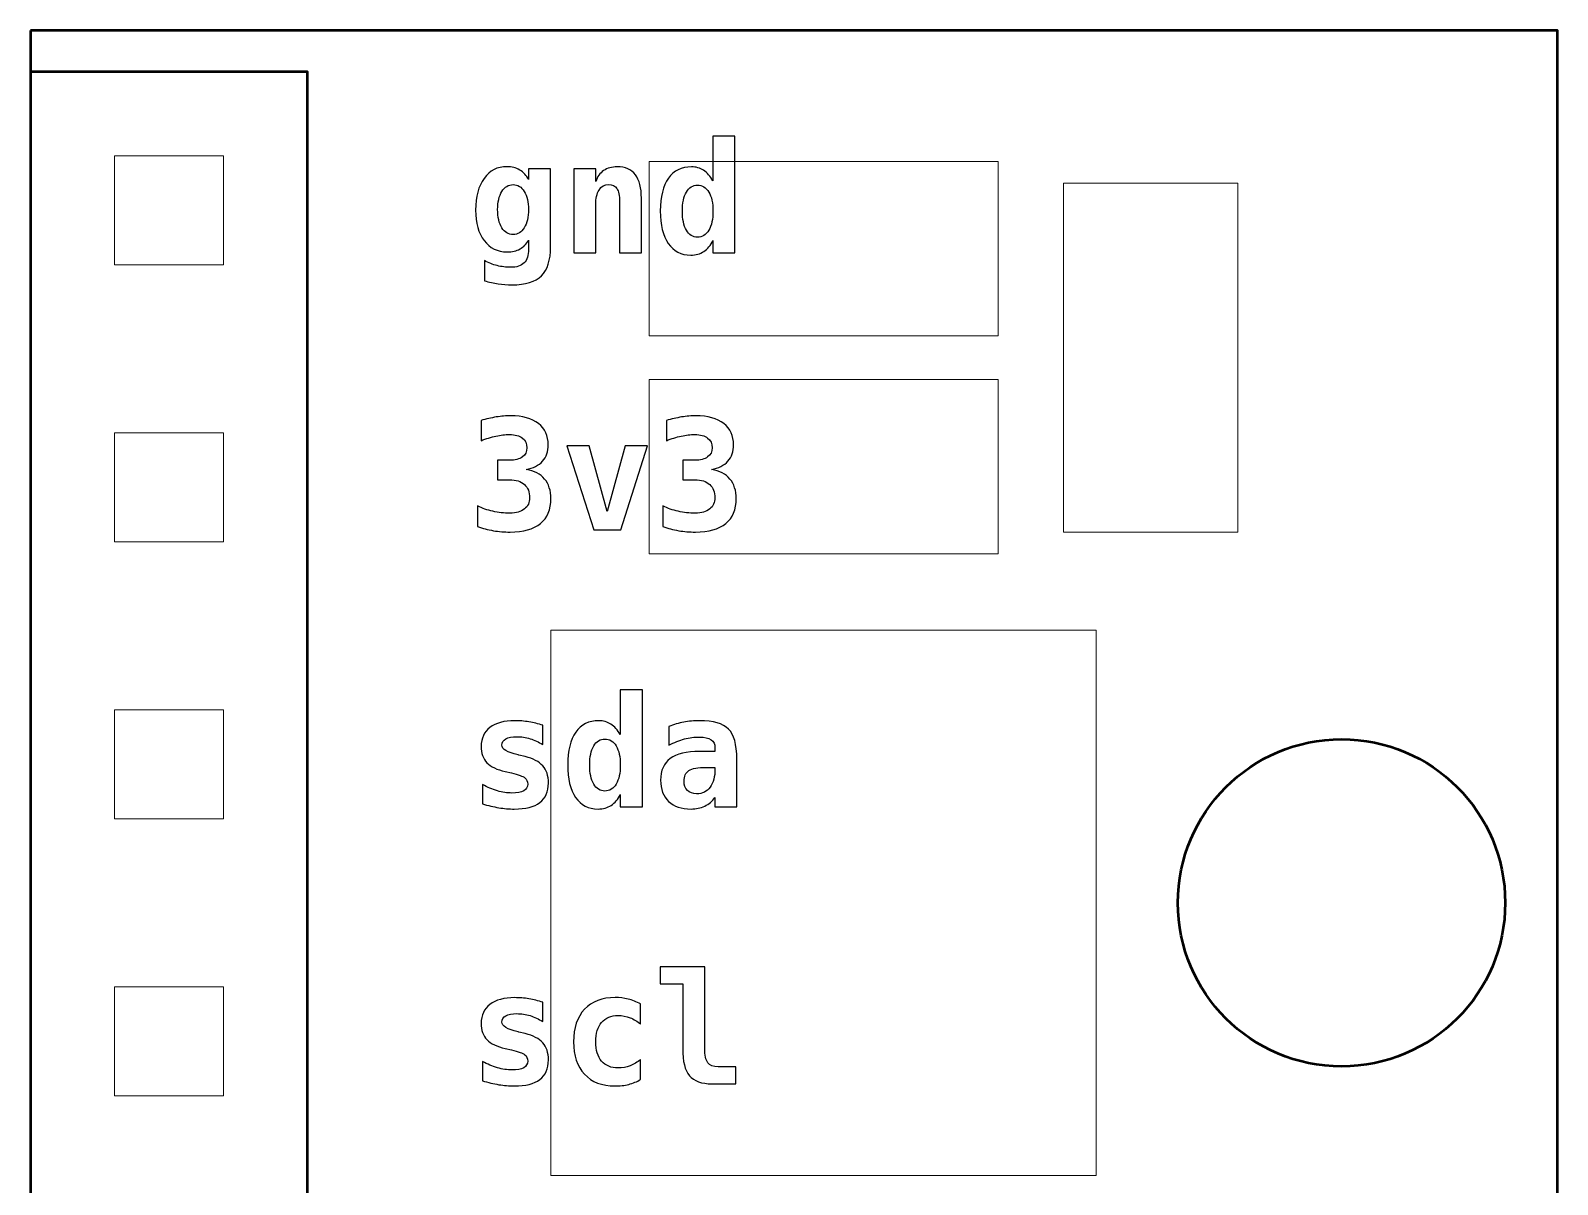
# Model space of a CAD drawing. Header units: centimetres. Extents: x -51.5 to -7.9, y -27.2 to 7.2.
# Drawn here: x -25.064 to -24.364, y -10.129 to -9.6 of the extents above; entities that cross this region are included whole.
import ezdxf

# ---------------------------------------------------------------- set-up
doc = ezdxf.new("R2010")
doc.units = ezdxf.units.CM
doc.header["$MEASUREMENT"] = 0
doc.layers.add('Layer 1', color=7, linetype='Continuous')

msp = doc.modelspace()

# ---------------------------------------------------------------- linework, layer by layer
at = {"layer": 'Layer 1', "lineweight": 18}
for points in [[(-24.78, -9.74), (-24.62, -9.74), (-24.62, -9.66), (-24.78, -9.66), (-24.78, -9.74)], [(-24.78, -9.84), (-24.62, -9.84), (-24.62, -9.76), (-24.78, -9.76), (-24.78, -9.84)], [(-24.825, -10.125), (-24.575, -10.125), (-24.575, -9.875), (-24.825, -9.875), (-24.825, -10.125)]]:
    msp.add_lwpolyline(points, close=True, dxfattribs=at)
at = {"layer": 'Layer 1', "lineweight": 53}
msp.add_ellipse((-24.46249, -10.00001), major_axis=(0, 0.07501), ratio=1, dxfattribs=at)
for points in [[(-25.06354, -9.6), (-25.06354, -9.6), (-24.36352, -9.6), (-24.36352, -9.6), (-24.36352, -9.6), (-24.36352, -9.6), (-24.36352, -10.4), (-24.36352, -10.4), (-24.36352, -10.4), (-24.36352, -10.4), (-25.06354, -10.4), (-25.06354, -10.4), (-25.06354, -10.4), (-25.06354, -10.4), (-25.06354, -9.6), (-25.06354, -9.6)], [(-25.06354, -10.381), (-25.06354, -10.381), (-25.06354, -9.619), (-25.06354, -9.619), (-25.06354, -9.619), (-25.06354, -9.619), (-24.93654, -9.619), (-24.93654, -9.619), (-24.93654, -9.619), (-24.93654, -9.619), (-24.93654, -10.381), (-24.93654, -10.381), (-24.93654, -10.381), (-24.93654, -10.381), (-25.06354, -10.381), (-25.06354, -10.381)]]:
    msp.add_open_spline(points, degree=3, knots=[0, 0, 0, 0, 0.2, 0.2, 0.2, 0.2, 0.4, 0.4, 0.4, 0.4, 0.6, 0.6, 0.6, 0.6, 1, 1, 1, 1], dxfattribs=at)
at = {"layer": 'Layer 1'}
for points, knots in [([(-24.75067, -9.66889), (-24.75067, -9.66889), (-24.75067, -9.64838), (-24.75067, -9.64838), (-24.75067, -9.64838), (-24.75067, -9.64838), (-24.74058, -9.64838), (-24.74058, -9.64838), (-24.74058, -9.64838), (-24.74058, -9.64838), (-24.74058, -9.70201), (-24.74058, -9.70201), (-24.74058, -9.70201), (-24.74058, -9.70201), (-24.75067, -9.70201), (-24.75067, -9.70201), (-24.75067, -9.70201), (-24.75067, -9.70201), (-24.75067, -9.69629), (-24.75067, -9.69629), (-24.75067, -9.69629), (-24.75176, -9.69852), (-24.75314, -9.70019), (-24.75486, -9.70132), (-24.75486, -9.70132), (-24.75657, -9.70243), (-24.75858, -9.703), (-24.76089, -9.703), (-24.76089, -9.703), (-24.7653, -9.703), (-24.76873, -9.70123), (-24.77116, -9.69769), (-24.77116, -9.69769), (-24.77359, -9.69415), (-24.77481, -9.68918), (-24.77481, -9.68275), (-24.77481, -9.68275), (-24.77481, -9.67622), (-24.77357, -9.67122), (-24.7711, -9.66773), (-24.7711, -9.66773), (-24.76864, -9.66424), (-24.76512, -9.6625), (-24.76055, -9.6625), (-24.76055, -9.6625), (-24.75848, -9.6625), (-24.75664, -9.66303), (-24.75499, -9.6641), (-24.75499, -9.6641), (-24.75336, -9.66517), (-24.75191, -9.66677), (-24.75067, -9.66889)], [0, 0, 0, 0, 0.071429, 0.071429, 0.071429, 0.071429, 0.142857, 0.142857, 0.142857, 0.142857, 0.214286, 0.214286, 0.214286, 0.214286, 0.285714, 0.285714, 0.285714, 0.285714, 0.357143, 0.357143, 0.357143, 0.357143, 0.428571, 0.428571, 0.428571, 0.428571, 0.5, 0.5, 0.5, 0.5, 0.571429, 0.571429, 0.571429, 0.571429, 0.642857, 0.642857, 0.642857, 0.642857, 0.714286, 0.714286, 0.714286, 0.714286, 0.785714, 0.785714, 0.785714, 0.785714, 0.857143, 0.857143, 0.857143, 0.857143, 1, 1, 1, 1]), ([(-24.82512, -9.69911), (-24.82512, -9.70529), (-24.82652, -9.70975), (-24.82931, -9.7125), (-24.82931, -9.7125), (-24.83209, -9.71524), (-24.83662, -9.71662), (-24.84289, -9.71662), (-24.84289, -9.71662), (-24.84501, -9.71662), (-24.84709, -9.71646), (-24.84916, -9.71615), (-24.84916, -9.71615), (-24.85123, -9.71584), (-24.85332, -9.71536), (-24.85546, -9.71471), (-24.85546, -9.71471), (-24.85546, -9.71471), (-24.85546, -9.70547), (-24.85546, -9.70547), (-24.85546, -9.70547), (-24.85356, -9.70653), (-24.85162, -9.7073), (-24.84964, -9.70781), (-24.84964, -9.70781), (-24.84766, -9.70831), (-24.84563, -9.70857), (-24.84355, -9.70857), (-24.84355, -9.70857), (-24.8407, -9.70857), (-24.8386, -9.7079), (-24.83724, -9.70655), (-24.83724, -9.70655), (-24.83589, -9.70521), (-24.83521, -9.7031), (-24.83521, -9.70025), (-24.83521, -9.70025), (-24.83521, -9.70025), (-24.83521, -9.69608), (-24.83521, -9.69608), (-24.83521, -9.69608), (-24.8362, -9.69792), (-24.8375, -9.69928), (-24.83914, -9.70018), (-24.83914, -9.70018), (-24.84076, -9.70107), (-24.84275, -9.70152), (-24.84509, -9.70152), (-24.84509, -9.70152), (-24.8495, -9.70152), (-24.853, -9.6998), (-24.85559, -9.69635), (-24.85559, -9.69635), (-24.85819, -9.69291), (-24.85948, -9.68823), (-24.85948, -9.68234), (-24.85948, -9.68234), (-24.85948, -9.67622), (-24.85819, -9.67138), (-24.85559, -9.6678), (-24.85559, -9.6678), (-24.853, -9.66421), (-24.84952, -9.66243), (-24.84516, -9.66243), (-24.84516, -9.66243), (-24.84296, -9.66243), (-24.841, -9.66294), (-24.83927, -9.66398), (-24.83927, -9.66398), (-24.83755, -9.665), (-24.8362, -9.66646), (-24.83521, -9.66834), (-24.83521, -9.66834), (-24.83521, -9.66834), (-24.83521, -9.66341), (-24.83521, -9.66341), (-24.83521, -9.66341), (-24.83521, -9.66341), (-24.82512, -9.66341), (-24.82512, -9.66341), (-24.82512, -9.66341), (-24.82512, -9.66341), (-24.82512, -9.69911), (-24.82512, -9.69911)], [0, 0, 0, 0, 0.045455, 0.045455, 0.045455, 0.045455, 0.090909, 0.090909, 0.090909, 0.090909, 0.136364, 0.136364, 0.136364, 0.136364, 0.181818, 0.181818, 0.181818, 0.181818, 0.227273, 0.227273, 0.227273, 0.227273, 0.272727, 0.272727, 0.272727, 0.272727, 0.318182, 0.318182, 0.318182, 0.318182, 0.363636, 0.363636, 0.363636, 0.363636, 0.409091, 0.409091, 0.409091, 0.409091, 0.454545, 0.454545, 0.454545, 0.454545, 0.5, 0.5, 0.5, 0.5, 0.545455, 0.545455, 0.545455, 0.545455, 0.590909, 0.590909, 0.590909, 0.590909, 0.636364, 0.636364, 0.636364, 0.636364, 0.681818, 0.681818, 0.681818, 0.681818, 0.727273, 0.727273, 0.727273, 0.727273, 0.772727, 0.772727, 0.772727, 0.772727, 0.818182, 0.818182, 0.818182, 0.818182, 0.863636, 0.863636, 0.863636, 0.863636, 0.909091, 0.909091, 0.909091, 0.909091, 1, 1, 1, 1]), ([(-24.78349, -9.67695), (-24.78349, -9.67695), (-24.78349, -9.70201), (-24.78349, -9.70201), (-24.78349, -9.70201), (-24.78349, -9.70201), (-24.79351, -9.70201), (-24.79351, -9.70201), (-24.79351, -9.70201), (-24.79351, -9.70201), (-24.79351, -9.6785), (-24.79351, -9.6785), (-24.79351, -9.6785), (-24.79351, -9.6757), (-24.79391, -9.67369), (-24.79469, -9.67249), (-24.79469, -9.67249), (-24.79549, -9.67128), (-24.79679, -9.67068), (-24.79858, -9.67068), (-24.79858, -9.67068), (-24.8004, -9.67068), (-24.80182, -9.67149), (-24.80287, -9.67313), (-24.80287, -9.67313), (-24.80391, -9.67476), (-24.80444, -9.67702), (-24.80444, -9.67991), (-24.80444, -9.67991), (-24.80444, -9.67991), (-24.80444, -9.70201), (-24.80444, -9.70201), (-24.80444, -9.70201), (-24.80444, -9.70201), (-24.81446, -9.70201), (-24.81446, -9.70201), (-24.81446, -9.70201), (-24.81446, -9.70201), (-24.81446, -9.66341), (-24.81446, -9.66341), (-24.81446, -9.66341), (-24.81446, -9.66341), (-24.80444, -9.66341), (-24.80444, -9.66341), (-24.80444, -9.66341), (-24.80444, -9.66341), (-24.80444, -9.6692), (-24.80444, -9.6692), (-24.80444, -9.6692), (-24.80373, -9.66707), (-24.80251, -9.66542), (-24.80079, -9.66425), (-24.80079, -9.66425), (-24.79907, -9.66308), (-24.79699, -9.6625), (-24.79455, -9.6625), (-24.79455, -9.6625), (-24.7909, -9.6625), (-24.78814, -9.66371), (-24.78627, -9.66613), (-24.78627, -9.66613), (-24.78442, -9.66855), (-24.78349, -9.67216), (-24.78349, -9.67695)], [0, 0, 0, 0, 0.058824, 0.058824, 0.058824, 0.058824, 0.117647, 0.117647, 0.117647, 0.117647, 0.176471, 0.176471, 0.176471, 0.176471, 0.235294, 0.235294, 0.235294, 0.235294, 0.294118, 0.294118, 0.294118, 0.294118, 0.352941, 0.352941, 0.352941, 0.352941, 0.411765, 0.411765, 0.411765, 0.411765, 0.470588, 0.470588, 0.470588, 0.470588, 0.529412, 0.529412, 0.529412, 0.529412, 0.588235, 0.588235, 0.588235, 0.588235, 0.647059, 0.647059, 0.647059, 0.647059, 0.705882, 0.705882, 0.705882, 0.705882, 0.764706, 0.764706, 0.764706, 0.764706, 0.823529, 0.823529, 0.823529, 0.823529, 0.882353, 0.882353, 0.882353, 0.882353, 1, 1, 1, 1]), ([(-24.83521, -9.68209), (-24.83521, -9.67864), (-24.83587, -9.67588), (-24.83717, -9.6738), (-24.83717, -9.6738), (-24.83848, -9.67172), (-24.8402, -9.67068), (-24.84234, -9.67068), (-24.84234, -9.67068), (-24.84444, -9.67068), (-24.84615, -9.67172), (-24.84745, -9.67379), (-24.84745, -9.67379), (-24.84875, -9.67586), (-24.84939, -9.67862), (-24.84939, -9.68209), (-24.84939, -9.68209), (-24.84939, -9.68559), (-24.84875, -9.68837), (-24.84745, -9.69044), (-24.84745, -9.69044), (-24.84615, -9.69251), (-24.84444, -9.69354), (-24.84234, -9.69354), (-24.84234, -9.69354), (-24.8402, -9.69354), (-24.83848, -9.69251), (-24.83717, -9.69043), (-24.83717, -9.69043), (-24.83587, -9.68834), (-24.83521, -9.68557), (-24.83521, -9.68209)], [0, 0, 0, 0, 0.111111, 0.111111, 0.111111, 0.111111, 0.222222, 0.222222, 0.222222, 0.222222, 0.333333, 0.333333, 0.333333, 0.333333, 0.444444, 0.444444, 0.444444, 0.444444, 0.555556, 0.555556, 0.555556, 0.555556, 0.666667, 0.666667, 0.666667, 0.666667, 0.777778, 0.777778, 0.777778, 0.777778, 1, 1, 1, 1]), ([(-24.76472, -9.68282), (-24.76472, -9.68653), (-24.76409, -9.68946), (-24.76286, -9.69157), (-24.76286, -9.69157), (-24.76162, -9.69368), (-24.75991, -9.69474), (-24.75773, -9.69474), (-24.75773, -9.69474), (-24.75555, -9.69474), (-24.75383, -9.69368), (-24.75257, -9.69157), (-24.75257, -9.69157), (-24.75131, -9.68946), (-24.75067, -9.68653), (-24.75067, -9.68282), (-24.75067, -9.68282), (-24.75067, -9.67909), (-24.75131, -9.67617), (-24.75257, -9.67407), (-24.75257, -9.67407), (-24.75383, -9.67195), (-24.75555, -9.67089), (-24.75773, -9.67089), (-24.75773, -9.67089), (-24.75991, -9.67089), (-24.76162, -9.67195), (-24.76286, -9.67407), (-24.76286, -9.67407), (-24.76409, -9.67617), (-24.76472, -9.67909), (-24.76472, -9.68282)], [0, 0, 0, 0, 0.111111, 0.111111, 0.111111, 0.111111, 0.222222, 0.222222, 0.222222, 0.222222, 0.333333, 0.333333, 0.333333, 0.333333, 0.444444, 0.444444, 0.444444, 0.444444, 0.555556, 0.555556, 0.555556, 0.555556, 0.666667, 0.666667, 0.666667, 0.666667, 0.777778, 0.777778, 0.777778, 0.777778, 1, 1, 1, 1]), ([(-24.84395, -9.80601), (-24.84395, -9.80601), (-24.84939, -9.80601), (-24.84939, -9.80601), (-24.84939, -9.80601), (-24.84939, -9.80601), (-24.84939, -9.79705), (-24.84939, -9.79705), (-24.84939, -9.79705), (-24.84939, -9.79705), (-24.84395, -9.79705), (-24.84395, -9.79705), (-24.84395, -9.79705), (-24.84142, -9.79705), (-24.83946, -9.79655), (-24.83807, -9.79555), (-24.83807, -9.79555), (-24.83668, -9.79455), (-24.83599, -9.79314), (-24.83599, -9.79133), (-24.83599, -9.79133), (-24.83599, -9.78941), (-24.83668, -9.78793), (-24.83807, -9.78686), (-24.83807, -9.78686), (-24.83946, -9.78579), (-24.84142, -9.78526), (-24.84395, -9.78526), (-24.84395, -9.78526), (-24.84588, -9.78526), (-24.84795, -9.7855), (-24.85016, -9.78598), (-24.85016, -9.78598), (-24.85236, -9.78646), (-24.85465, -9.78717), (-24.85701, -9.78809), (-24.85701, -9.78809), (-24.85701, -9.78809), (-24.85701, -9.77884), (-24.85701, -9.77884), (-24.85701, -9.77884), (-24.85465, -9.77814), (-24.85232, -9.7776), (-24.85002, -9.77722), (-24.85002, -9.77722), (-24.84772, -9.77684), (-24.84552, -9.77665), (-24.84341, -9.77665), (-24.84341, -9.77665), (-24.83799, -9.77665), (-24.83376, -9.77784), (-24.83073, -9.78021), (-24.83073, -9.78021), (-24.8277, -9.78257), (-24.82618, -9.78583), (-24.82618, -9.78999), (-24.82618, -9.78999), (-24.82618, -9.79304), (-24.82705, -9.79554), (-24.82879, -9.79748), (-24.82879, -9.79748), (-24.83054, -9.79942), (-24.83302, -9.80069), (-24.83626, -9.80128), (-24.83626, -9.80128), (-24.83259, -9.80193), (-24.8298, -9.80338), (-24.82787, -9.80568), (-24.82787, -9.80568), (-24.82594, -9.80796), (-24.82498, -9.81096), (-24.82498, -9.81467), (-24.82498, -9.81467), (-24.82498, -9.81966), (-24.82658, -9.82346), (-24.82977, -9.82607), (-24.82977, -9.82607), (-24.83296, -9.82869), (-24.8376, -9.83), (-24.84369, -9.83), (-24.84369, -9.83), (-24.84628, -9.83), (-24.84883, -9.82979), (-24.85135, -9.82935), (-24.85135, -9.82935), (-24.85386, -9.82892), (-24.85627, -9.82828), (-24.85857, -9.82746), (-24.85857, -9.82746), (-24.85857, -9.82746), (-24.85857, -9.818), (-24.85857, -9.818), (-24.85857, -9.818), (-24.8564, -9.81908), (-24.85407, -9.81991), (-24.85157, -9.82047), (-24.85157, -9.82047), (-24.84906, -9.82104), (-24.84643, -9.82132), (-24.84368, -9.82132), (-24.84368, -9.82132), (-24.84091, -9.82132), (-24.83874, -9.82068), (-24.83713, -9.81941), (-24.83713, -9.81941), (-24.83552, -9.81813), (-24.83472, -9.81643), (-24.83472, -9.81426), (-24.83472, -9.81426), (-24.83472, -9.81163), (-24.83552, -9.80959), (-24.83713, -9.80816), (-24.83713, -9.80816), (-24.83874, -9.80672), (-24.84101, -9.80601), (-24.84395, -9.80601)], [0, 0, 0, 0, 0.033333, 0.033333, 0.033333, 0.033333, 0.066667, 0.066667, 0.066667, 0.066667, 0.1, 0.1, 0.1, 0.1, 0.133333, 0.133333, 0.133333, 0.133333, 0.166667, 0.166667, 0.166667, 0.166667, 0.2, 0.2, 0.2, 0.2, 0.233333, 0.233333, 0.233333, 0.233333, 0.266667, 0.266667, 0.266667, 0.266667, 0.3, 0.3, 0.3, 0.3, 0.333333, 0.333333, 0.333333, 0.333333, 0.366667, 0.366667, 0.366667, 0.366667, 0.4, 0.4, 0.4, 0.4, 0.433333, 0.433333, 0.433333, 0.433333, 0.466667, 0.466667, 0.466667, 0.466667, 0.5, 0.5, 0.5, 0.5, 0.533333, 0.533333, 0.533333, 0.533333, 0.566667, 0.566667, 0.566667, 0.566667, 0.6, 0.6, 0.6, 0.6, 0.633333, 0.633333, 0.633333, 0.633333, 0.666667, 0.666667, 0.666667, 0.666667, 0.7, 0.7, 0.7, 0.7, 0.733333, 0.733333, 0.733333, 0.733333, 0.766667, 0.766667, 0.766667, 0.766667, 0.8, 0.8, 0.8, 0.8, 0.833333, 0.833333, 0.833333, 0.833333, 0.866667, 0.866667, 0.866667, 0.866667, 0.9, 0.9, 0.9, 0.9, 0.933333, 0.933333, 0.933333, 0.933333, 1, 1, 1, 1]), ([(-24.75899, -9.80601), (-24.75899, -9.80601), (-24.76443, -9.80601), (-24.76443, -9.80601), (-24.76443, -9.80601), (-24.76443, -9.80601), (-24.76443, -9.79705), (-24.76443, -9.79705), (-24.76443, -9.79705), (-24.76443, -9.79705), (-24.75899, -9.79705), (-24.75899, -9.79705), (-24.75899, -9.79705), (-24.75646, -9.79705), (-24.7545, -9.79655), (-24.75311, -9.79555), (-24.75311, -9.79555), (-24.75172, -9.79455), (-24.75103, -9.79314), (-24.75103, -9.79133), (-24.75103, -9.79133), (-24.75103, -9.78941), (-24.75172, -9.78793), (-24.75311, -9.78686), (-24.75311, -9.78686), (-24.7545, -9.78579), (-24.75646, -9.78526), (-24.75899, -9.78526), (-24.75899, -9.78526), (-24.76092, -9.78526), (-24.76299, -9.7855), (-24.7652, -9.78598), (-24.7652, -9.78598), (-24.7674, -9.78646), (-24.76969, -9.78717), (-24.77205, -9.78809), (-24.77205, -9.78809), (-24.77205, -9.78809), (-24.77205, -9.77884), (-24.77205, -9.77884), (-24.77205, -9.77884), (-24.76969, -9.77814), (-24.76736, -9.7776), (-24.76506, -9.77722), (-24.76506, -9.77722), (-24.76276, -9.77684), (-24.76056, -9.77665), (-24.75845, -9.77665), (-24.75845, -9.77665), (-24.75303, -9.77665), (-24.7488, -9.77784), (-24.74577, -9.78021), (-24.74577, -9.78021), (-24.74274, -9.78257), (-24.74122, -9.78583), (-24.74122, -9.78999), (-24.74122, -9.78999), (-24.74122, -9.79304), (-24.74209, -9.79554), (-24.74383, -9.79748), (-24.74383, -9.79748), (-24.74558, -9.79942), (-24.74806, -9.80069), (-24.7513, -9.80128), (-24.7513, -9.80128), (-24.74763, -9.80193), (-24.74484, -9.80338), (-24.74291, -9.80568), (-24.74291, -9.80568), (-24.74098, -9.80796), (-24.74002, -9.81096), (-24.74002, -9.81467), (-24.74002, -9.81467), (-24.74002, -9.81966), (-24.74162, -9.82346), (-24.74481, -9.82607), (-24.74481, -9.82607), (-24.748, -9.82869), (-24.75264, -9.83), (-24.75873, -9.83), (-24.75873, -9.83), (-24.76132, -9.83), (-24.76387, -9.82979), (-24.76639, -9.82935), (-24.76639, -9.82935), (-24.7689, -9.82892), (-24.77131, -9.82828), (-24.77361, -9.82746), (-24.77361, -9.82746), (-24.77361, -9.82746), (-24.77361, -9.818), (-24.77361, -9.818), (-24.77361, -9.818), (-24.77144, -9.81908), (-24.76911, -9.81991), (-24.76661, -9.82047), (-24.76661, -9.82047), (-24.7641, -9.82104), (-24.76147, -9.82132), (-24.75872, -9.82132), (-24.75872, -9.82132), (-24.75595, -9.82132), (-24.75378, -9.82068), (-24.75217, -9.81941), (-24.75217, -9.81941), (-24.75056, -9.81813), (-24.74976, -9.81643), (-24.74976, -9.81426), (-24.74976, -9.81426), (-24.74976, -9.81163), (-24.75056, -9.80959), (-24.75217, -9.80816), (-24.75217, -9.80816), (-24.75378, -9.80672), (-24.75605, -9.80601), (-24.75899, -9.80601)], [0, 0, 0, 0, 0.033333, 0.033333, 0.033333, 0.033333, 0.066667, 0.066667, 0.066667, 0.066667, 0.1, 0.1, 0.1, 0.1, 0.133333, 0.133333, 0.133333, 0.133333, 0.166667, 0.166667, 0.166667, 0.166667, 0.2, 0.2, 0.2, 0.2, 0.233333, 0.233333, 0.233333, 0.233333, 0.266667, 0.266667, 0.266667, 0.266667, 0.3, 0.3, 0.3, 0.3, 0.333333, 0.333333, 0.333333, 0.333333, 0.366667, 0.366667, 0.366667, 0.366667, 0.4, 0.4, 0.4, 0.4, 0.433333, 0.433333, 0.433333, 0.433333, 0.466667, 0.466667, 0.466667, 0.466667, 0.5, 0.5, 0.5, 0.5, 0.533333, 0.533333, 0.533333, 0.533333, 0.566667, 0.566667, 0.566667, 0.566667, 0.6, 0.6, 0.6, 0.6, 0.633333, 0.633333, 0.633333, 0.633333, 0.666667, 0.666667, 0.666667, 0.666667, 0.7, 0.7, 0.7, 0.7, 0.733333, 0.733333, 0.733333, 0.733333, 0.766667, 0.766667, 0.766667, 0.766667, 0.8, 0.8, 0.8, 0.8, 0.833333, 0.833333, 0.833333, 0.833333, 0.866667, 0.866667, 0.866667, 0.866667, 0.9, 0.9, 0.9, 0.9, 0.933333, 0.933333, 0.933333, 0.933333, 1, 1, 1, 1]), ([(-24.78066, -9.79041), (-24.78066, -9.79041), (-24.79293, -9.82901), (-24.79293, -9.82901), (-24.79293, -9.82901), (-24.79293, -9.82901), (-24.80537, -9.82901), (-24.80537, -9.82901), (-24.80537, -9.82901), (-24.80537, -9.82901), (-24.81764, -9.79041), (-24.81764, -9.79041), (-24.81764, -9.79041), (-24.81764, -9.79041), (-24.80741, -9.79041), (-24.80741, -9.79041), (-24.80741, -9.79041), (-24.80741, -9.79041), (-24.79916, -9.82053), (-24.79916, -9.82053), (-24.79916, -9.82053), (-24.79916, -9.82053), (-24.7909, -9.79041), (-24.7909, -9.79041), (-24.7909, -9.79041), (-24.7909, -9.79041), (-24.78066, -9.79041), (-24.78066, -9.79041)], [0, 0, 0, 0, 0.125, 0.125, 0.125, 0.125, 0.25, 0.25, 0.25, 0.25, 0.375, 0.375, 0.375, 0.375, 0.5, 0.5, 0.5, 0.5, 0.625, 0.625, 0.625, 0.625, 0.75, 0.75, 0.75, 0.75, 1, 1, 1, 1]), ([(-24.79315, -9.92289), (-24.79315, -9.92289), (-24.79315, -9.90238), (-24.79315, -9.90238), (-24.79315, -9.90238), (-24.79315, -9.90238), (-24.78306, -9.90238), (-24.78306, -9.90238), (-24.78306, -9.90238), (-24.78306, -9.90238), (-24.78306, -9.95601), (-24.78306, -9.95601), (-24.78306, -9.95601), (-24.78306, -9.95601), (-24.79315, -9.95601), (-24.79315, -9.95601), (-24.79315, -9.95601), (-24.79315, -9.95601), (-24.79315, -9.95029), (-24.79315, -9.95029), (-24.79315, -9.95029), (-24.79424, -9.95252), (-24.79562, -9.95419), (-24.79734, -9.95532), (-24.79734, -9.95532), (-24.79905, -9.95643), (-24.80106, -9.957), (-24.80337, -9.957), (-24.80337, -9.957), (-24.80778, -9.957), (-24.81121, -9.95523), (-24.81364, -9.95169), (-24.81364, -9.95169), (-24.81607, -9.94815), (-24.81729, -9.94318), (-24.81729, -9.93675), (-24.81729, -9.93675), (-24.81729, -9.93022), (-24.81605, -9.92522), (-24.81358, -9.92173), (-24.81358, -9.92173), (-24.81112, -9.91824), (-24.8076, -9.9165), (-24.80303, -9.9165), (-24.80303, -9.9165), (-24.80096, -9.9165), (-24.79912, -9.91703), (-24.79747, -9.9181), (-24.79747, -9.9181), (-24.79584, -9.91917), (-24.79439, -9.92077), (-24.79315, -9.92289)], [0, 0, 0, 0, 0.071429, 0.071429, 0.071429, 0.071429, 0.142857, 0.142857, 0.142857, 0.142857, 0.214286, 0.214286, 0.214286, 0.214286, 0.285714, 0.285714, 0.285714, 0.285714, 0.357143, 0.357143, 0.357143, 0.357143, 0.428571, 0.428571, 0.428571, 0.428571, 0.5, 0.5, 0.5, 0.5, 0.571429, 0.571429, 0.571429, 0.571429, 0.642857, 0.642857, 0.642857, 0.642857, 0.714286, 0.714286, 0.714286, 0.714286, 0.785714, 0.785714, 0.785714, 0.785714, 0.857143, 0.857143, 0.857143, 0.857143, 1, 1, 1, 1]), ([(-24.82872, -9.91861), (-24.82872, -9.91861), (-24.82872, -9.92743), (-24.82872, -9.92743), (-24.82872, -9.92743), (-24.83058, -9.92625), (-24.83252, -9.92535), (-24.83453, -9.92474), (-24.83453, -9.92474), (-24.83654, -9.92414), (-24.83856, -9.92383), (-24.84058, -9.92383), (-24.84058, -9.92383), (-24.84284, -9.92383), (-24.84455, -9.92416), (-24.84569, -9.92481), (-24.84569, -9.92481), (-24.84684, -9.92547), (-24.84742, -9.92643), (-24.84742, -9.92772), (-24.84742, -9.92772), (-24.84742, -9.92955), (-24.84496, -9.93104), (-24.84004, -9.9322), (-24.84004, -9.9322), (-24.84004, -9.9322), (-24.83967, -9.93229), (-24.83967, -9.93229), (-24.83967, -9.93229), (-24.83967, -9.93229), (-24.83677, -9.93298), (-24.83677, -9.93298), (-24.83677, -9.93298), (-24.83309, -9.93385), (-24.83039, -9.93527), (-24.82868, -9.93721), (-24.82868, -9.93721), (-24.82697, -9.93915), (-24.82611, -9.94177), (-24.82611, -9.94507), (-24.82611, -9.94507), (-24.82611, -9.94905), (-24.82741, -9.95204), (-24.83001, -9.95402), (-24.83001, -9.95402), (-24.83262, -9.95601), (-24.83654, -9.957), (-24.84177, -9.957), (-24.84177, -9.957), (-24.84409, -9.957), (-24.84648, -9.9568), (-24.8489, -9.9564), (-24.8489, -9.9564), (-24.85133, -9.956), (-24.8538, -9.9554), (-24.85631, -9.9546), (-24.85631, -9.9546), (-24.85631, -9.9546), (-24.85631, -9.94578), (-24.85631, -9.94578), (-24.85631, -9.94578), (-24.85409, -9.94704), (-24.85182, -9.948), (-24.84951, -9.94866), (-24.84951, -9.94866), (-24.84721, -9.94933), (-24.84498, -9.94966), (-24.84282, -9.94966), (-24.84282, -9.94966), (-24.84046, -9.94966), (-24.83867, -9.94932), (-24.83746, -9.94862), (-24.83746, -9.94862), (-24.83625, -9.94794), (-24.83563, -9.94694), (-24.83563, -9.94564), (-24.83563, -9.94564), (-24.83563, -9.94434), (-24.83607, -9.94336), (-24.83693, -9.94267), (-24.83693, -9.94267), (-24.83779, -9.94198), (-24.83983, -9.94125), (-24.84308, -9.94046), (-24.84308, -9.94046), (-24.84308, -9.94046), (-24.84587, -9.93985), (-24.84587, -9.93985), (-24.84587, -9.93985), (-24.84972, -9.93897), (-24.85253, -9.93761), (-24.8543, -9.93575), (-24.8543, -9.93575), (-24.85606, -9.93389), (-24.85694, -9.9314), (-24.85694, -9.92828), (-24.85694, -9.92828), (-24.85694, -9.92455), (-24.8556, -9.92166), (-24.85291, -9.9196), (-24.85291, -9.9196), (-24.85023, -9.91753), (-24.84644, -9.9165), (-24.84157, -9.9165), (-24.84157, -9.9165), (-24.83939, -9.9165), (-24.83721, -9.91667), (-24.83505, -9.91703), (-24.83505, -9.91703), (-24.83287, -9.91738), (-24.83077, -9.91791), (-24.82872, -9.91861)], [0, 0, 0, 0, 0.034483, 0.034483, 0.034483, 0.034483, 0.068966, 0.068966, 0.068966, 0.068966, 0.103448, 0.103448, 0.103448, 0.103448, 0.137931, 0.137931, 0.137931, 0.137931, 0.172414, 0.172414, 0.172414, 0.172414, 0.206897, 0.206897, 0.206897, 0.206897, 0.241379, 0.241379, 0.241379, 0.241379, 0.275862, 0.275862, 0.275862, 0.275862, 0.310345, 0.310345, 0.310345, 0.310345, 0.344828, 0.344828, 0.344828, 0.344828, 0.37931, 0.37931, 0.37931, 0.37931, 0.413793, 0.413793, 0.413793, 0.413793, 0.448276, 0.448276, 0.448276, 0.448276, 0.482759, 0.482759, 0.482759, 0.482759, 0.517241, 0.517241, 0.517241, 0.517241, 0.551724, 0.551724, 0.551724, 0.551724, 0.586207, 0.586207, 0.586207, 0.586207, 0.62069, 0.62069, 0.62069, 0.62069, 0.655172, 0.655172, 0.655172, 0.655172, 0.689655, 0.689655, 0.689655, 0.689655, 0.724138, 0.724138, 0.724138, 0.724138, 0.758621, 0.758621, 0.758621, 0.758621, 0.793103, 0.793103, 0.793103, 0.793103, 0.827586, 0.827586, 0.827586, 0.827586, 0.862069, 0.862069, 0.862069, 0.862069, 0.896552, 0.896552, 0.896552, 0.896552, 0.931034, 0.931034, 0.931034, 0.931034, 1, 1, 1, 1]), ([(-24.73974, -9.93398), (-24.73974, -9.93398), (-24.73974, -9.95601), (-24.73974, -9.95601), (-24.73974, -9.95601), (-24.73974, -9.95601), (-24.74976, -9.95601), (-24.74976, -9.95601), (-24.74976, -9.95601), (-24.74976, -9.95601), (-24.74976, -9.95171), (-24.74976, -9.95171), (-24.74976, -9.95171), (-24.75097, -9.9534), (-24.75253, -9.9547), (-24.75444, -9.95562), (-24.75444, -9.95562), (-24.75634, -9.95654), (-24.75845, -9.957), (-24.76074, -9.957), (-24.76074, -9.957), (-24.76513, -9.957), (-24.76855, -9.95583), (-24.771, -9.95352), (-24.771, -9.95352), (-24.77344, -9.9512), (-24.77466, -9.94795), (-24.77466, -9.9438), (-24.77466, -9.9438), (-24.77466, -9.9393), (-24.77321, -9.93597), (-24.77029, -9.93383), (-24.77029, -9.93383), (-24.76737, -9.93168), (-24.76287, -9.93061), (-24.75677, -9.93061), (-24.75677, -9.93061), (-24.75677, -9.93061), (-24.74976, -9.93061), (-24.74976, -9.93061), (-24.74976, -9.93061), (-24.74976, -9.93061), (-24.74976, -9.92893), (-24.74976, -9.92893), (-24.74976, -9.92893), (-24.74976, -9.92729), (-24.75034, -9.92607), (-24.75153, -9.92523), (-24.75153, -9.92523), (-24.75272, -9.9244), (-24.75446, -9.92398), (-24.75677, -9.92398), (-24.75677, -9.92398), (-24.75918, -9.92398), (-24.7615, -9.92428), (-24.76377, -9.92488), (-24.76377, -9.92488), (-24.76603, -9.92549), (-24.7684, -9.92646), (-24.77085, -9.92779), (-24.77085, -9.92779), (-24.77085, -9.92779), (-24.77085, -9.91918), (-24.77085, -9.91918), (-24.77085, -9.91918), (-24.76863, -9.91826), (-24.76636, -9.91759), (-24.76407, -9.91715), (-24.76407, -9.91715), (-24.76176, -9.91672), (-24.75933, -9.9165), (-24.75677, -9.9165), (-24.75677, -9.9165), (-24.75049, -9.9165), (-24.74609, -9.91777), (-24.74355, -9.92032), (-24.74355, -9.92032), (-24.74101, -9.92287), (-24.73974, -9.92742), (-24.73974, -9.93398)], [0, 0, 0, 0, 0.047619, 0.047619, 0.047619, 0.047619, 0.095238, 0.095238, 0.095238, 0.095238, 0.142857, 0.142857, 0.142857, 0.142857, 0.190476, 0.190476, 0.190476, 0.190476, 0.238095, 0.238095, 0.238095, 0.238095, 0.285714, 0.285714, 0.285714, 0.285714, 0.333333, 0.333333, 0.333333, 0.333333, 0.380952, 0.380952, 0.380952, 0.380952, 0.428571, 0.428571, 0.428571, 0.428571, 0.47619, 0.47619, 0.47619, 0.47619, 0.52381, 0.52381, 0.52381, 0.52381, 0.571429, 0.571429, 0.571429, 0.571429, 0.619048, 0.619048, 0.619048, 0.619048, 0.666667, 0.666667, 0.666667, 0.666667, 0.714286, 0.714286, 0.714286, 0.714286, 0.761905, 0.761905, 0.761905, 0.761905, 0.809524, 0.809524, 0.809524, 0.809524, 0.857143, 0.857143, 0.857143, 0.857143, 0.904762, 0.904762, 0.904762, 0.904762, 1, 1, 1, 1]), ([(-24.8072, -9.93682), (-24.8072, -9.94053), (-24.80657, -9.94346), (-24.80534, -9.94557), (-24.80534, -9.94557), (-24.8041, -9.94768), (-24.80239, -9.94874), (-24.80021, -9.94874), (-24.80021, -9.94874), (-24.79803, -9.94874), (-24.79631, -9.94768), (-24.79505, -9.94557), (-24.79505, -9.94557), (-24.79379, -9.94346), (-24.79315, -9.94053), (-24.79315, -9.93682), (-24.79315, -9.93682), (-24.79315, -9.93309), (-24.79379, -9.93017), (-24.79505, -9.92807), (-24.79505, -9.92807), (-24.79631, -9.92595), (-24.79803, -9.92489), (-24.80021, -9.92489), (-24.80021, -9.92489), (-24.80239, -9.92489), (-24.8041, -9.92595), (-24.80534, -9.92807), (-24.80534, -9.92807), (-24.80657, -9.93017), (-24.8072, -9.93309), (-24.8072, -9.93682)], [0, 0, 0, 0, 0.111111, 0.111111, 0.111111, 0.111111, 0.222222, 0.222222, 0.222222, 0.222222, 0.333333, 0.333333, 0.333333, 0.333333, 0.444444, 0.444444, 0.444444, 0.444444, 0.555556, 0.555556, 0.555556, 0.555556, 0.666667, 0.666667, 0.666667, 0.666667, 0.777778, 0.777778, 0.777778, 0.777778, 1, 1, 1, 1]), ([(-24.75379, -9.93788), (-24.75757, -9.93788), (-24.7602, -9.93836), (-24.76169, -9.93932), (-24.76169, -9.93932), (-24.76319, -9.94029), (-24.76394, -9.94195), (-24.76394, -9.94429), (-24.76394, -9.94429), (-24.76394, -9.94604), (-24.76342, -9.94743), (-24.76239, -9.94846), (-24.76239, -9.94846), (-24.76135, -9.94949), (-24.75995, -9.95001), (-24.75818, -9.95001), (-24.75818, -9.95001), (-24.75551, -9.95001), (-24.75344, -9.949), (-24.75197, -9.94699), (-24.75197, -9.94699), (-24.7505, -9.94498), (-24.74976, -9.94217), (-24.74976, -9.93857), (-24.74976, -9.93857), (-24.74976, -9.93857), (-24.74976, -9.93788), (-24.74976, -9.93788), (-24.74976, -9.93788), (-24.74976, -9.93788), (-24.75379, -9.93788), (-24.75379, -9.93788)], [0, 0, 0, 0, 0.111111, 0.111111, 0.111111, 0.111111, 0.222222, 0.222222, 0.222222, 0.222222, 0.333333, 0.333333, 0.333333, 0.333333, 0.444444, 0.444444, 0.444444, 0.444444, 0.555556, 0.555556, 0.555556, 0.555556, 0.666667, 0.666667, 0.666667, 0.666667, 0.777778, 0.777778, 0.777778, 0.777778, 1, 1, 1, 1]), ([(-24.76457, -10.06691), (-24.76457, -10.06691), (-24.76457, -10.03715), (-24.76457, -10.03715), (-24.76457, -10.03715), (-24.76457, -10.03715), (-24.77481, -10.03715), (-24.77481, -10.03715), (-24.77481, -10.03715), (-24.77481, -10.03715), (-24.77481, -10.02938), (-24.77481, -10.02938), (-24.77481, -10.02938), (-24.77481, -10.02938), (-24.75448, -10.02938), (-24.75448, -10.02938), (-24.75448, -10.02938), (-24.75448, -10.02938), (-24.75448, -10.06691), (-24.75448, -10.06691), (-24.75448, -10.06691), (-24.75448, -10.06994), (-24.75401, -10.07208), (-24.75307, -10.07336), (-24.75307, -10.07336), (-24.75213, -10.07461), (-24.75053, -10.07525), (-24.74829, -10.07525), (-24.74829, -10.07525), (-24.74829, -10.07525), (-24.74023, -10.07525), (-24.74023, -10.07525), (-24.74023, -10.07525), (-24.74023, -10.07525), (-24.74023, -10.08301), (-24.74023, -10.08301), (-24.74023, -10.08301), (-24.74023, -10.08301), (-24.75111, -10.08301), (-24.75111, -10.08301), (-24.75111, -10.08301), (-24.75591, -10.08301), (-24.75935, -10.08176), (-24.76145, -10.07928), (-24.76145, -10.07928), (-24.76353, -10.0768), (-24.76457, -10.07268), (-24.76457, -10.06691)], [0, 0, 0, 0, 0.076923, 0.076923, 0.076923, 0.076923, 0.153846, 0.153846, 0.153846, 0.153846, 0.230769, 0.230769, 0.230769, 0.230769, 0.307692, 0.307692, 0.307692, 0.307692, 0.384615, 0.384615, 0.384615, 0.384615, 0.461538, 0.461538, 0.461538, 0.461538, 0.538462, 0.538462, 0.538462, 0.538462, 0.615385, 0.615385, 0.615385, 0.615385, 0.692308, 0.692308, 0.692308, 0.692308, 0.769231, 0.769231, 0.769231, 0.769231, 0.846154, 0.846154, 0.846154, 0.846154, 1, 1, 1, 1]), ([(-24.82872, -10.04561), (-24.82872, -10.04561), (-24.82872, -10.05443), (-24.82872, -10.05443), (-24.82872, -10.05443), (-24.83058, -10.05325), (-24.83252, -10.05235), (-24.83453, -10.05174), (-24.83453, -10.05174), (-24.83654, -10.05114), (-24.83856, -10.05083), (-24.84058, -10.05083), (-24.84058, -10.05083), (-24.84284, -10.05083), (-24.84455, -10.05116), (-24.84569, -10.05181), (-24.84569, -10.05181), (-24.84684, -10.05247), (-24.84742, -10.05343), (-24.84742, -10.05472), (-24.84742, -10.05472), (-24.84742, -10.05655), (-24.84496, -10.05804), (-24.84004, -10.0592), (-24.84004, -10.0592), (-24.84004, -10.0592), (-24.83967, -10.05929), (-24.83967, -10.05929), (-24.83967, -10.05929), (-24.83967, -10.05929), (-24.83677, -10.05998), (-24.83677, -10.05998), (-24.83677, -10.05998), (-24.83309, -10.06085), (-24.83039, -10.06227), (-24.82868, -10.06421), (-24.82868, -10.06421), (-24.82697, -10.06615), (-24.82611, -10.06877), (-24.82611, -10.07207), (-24.82611, -10.07207), (-24.82611, -10.07605), (-24.82741, -10.07904), (-24.83001, -10.08102), (-24.83001, -10.08102), (-24.83262, -10.08301), (-24.83654, -10.084), (-24.84177, -10.084), (-24.84177, -10.084), (-24.84409, -10.084), (-24.84648, -10.0838), (-24.8489, -10.0834), (-24.8489, -10.0834), (-24.85133, -10.083), (-24.8538, -10.0824), (-24.85631, -10.0816), (-24.85631, -10.0816), (-24.85631, -10.0816), (-24.85631, -10.07278), (-24.85631, -10.07278), (-24.85631, -10.07278), (-24.85409, -10.07404), (-24.85182, -10.075), (-24.84951, -10.07566), (-24.84951, -10.07566), (-24.84721, -10.07633), (-24.84498, -10.07666), (-24.84282, -10.07666), (-24.84282, -10.07666), (-24.84046, -10.07666), (-24.83867, -10.07632), (-24.83746, -10.07562), (-24.83746, -10.07562), (-24.83625, -10.07494), (-24.83563, -10.07394), (-24.83563, -10.07264), (-24.83563, -10.07264), (-24.83563, -10.07134), (-24.83607, -10.07036), (-24.83693, -10.06967), (-24.83693, -10.06967), (-24.83779, -10.06898), (-24.83983, -10.06825), (-24.84308, -10.06746), (-24.84308, -10.06746), (-24.84308, -10.06746), (-24.84587, -10.06685), (-24.84587, -10.06685), (-24.84587, -10.06685), (-24.84972, -10.06597), (-24.85253, -10.06461), (-24.8543, -10.06275), (-24.8543, -10.06275), (-24.85606, -10.06089), (-24.85694, -10.0584), (-24.85694, -10.05528), (-24.85694, -10.05528), (-24.85694, -10.05155), (-24.8556, -10.04866), (-24.85291, -10.0466), (-24.85291, -10.0466), (-24.85023, -10.04453), (-24.84644, -10.0435), (-24.84157, -10.0435), (-24.84157, -10.0435), (-24.83939, -10.0435), (-24.83721, -10.04367), (-24.83505, -10.04403), (-24.83505, -10.04403), (-24.83287, -10.04438), (-24.83077, -10.04491), (-24.82872, -10.04561)], [0, 0, 0, 0, 0.034483, 0.034483, 0.034483, 0.034483, 0.068966, 0.068966, 0.068966, 0.068966, 0.103448, 0.103448, 0.103448, 0.103448, 0.137931, 0.137931, 0.137931, 0.137931, 0.172414, 0.172414, 0.172414, 0.172414, 0.206897, 0.206897, 0.206897, 0.206897, 0.241379, 0.241379, 0.241379, 0.241379, 0.275862, 0.275862, 0.275862, 0.275862, 0.310345, 0.310345, 0.310345, 0.310345, 0.344828, 0.344828, 0.344828, 0.344828, 0.37931, 0.37931, 0.37931, 0.37931, 0.413793, 0.413793, 0.413793, 0.413793, 0.448276, 0.448276, 0.448276, 0.448276, 0.482759, 0.482759, 0.482759, 0.482759, 0.517241, 0.517241, 0.517241, 0.517241, 0.551724, 0.551724, 0.551724, 0.551724, 0.586207, 0.586207, 0.586207, 0.586207, 0.62069, 0.62069, 0.62069, 0.62069, 0.655172, 0.655172, 0.655172, 0.655172, 0.689655, 0.689655, 0.689655, 0.689655, 0.724138, 0.724138, 0.724138, 0.724138, 0.758621, 0.758621, 0.758621, 0.758621, 0.793103, 0.793103, 0.793103, 0.793103, 0.827586, 0.827586, 0.827586, 0.827586, 0.862069, 0.862069, 0.862069, 0.862069, 0.896552, 0.896552, 0.896552, 0.896552, 0.931034, 0.931034, 0.931034, 0.931034, 1, 1, 1, 1]), ([(-24.78384, -10.08103), (-24.78553, -10.08202), (-24.78737, -10.08276), (-24.78932, -10.08326), (-24.78932, -10.08326), (-24.79127, -10.08375), (-24.79337, -10.084), (-24.79562, -10.084), (-24.79562, -10.084), (-24.80157, -10.084), (-24.80622, -10.08221), (-24.80957, -10.07862), (-24.80957, -10.07862), (-24.81292, -10.07505), (-24.8146, -10.07009), (-24.8146, -10.06375), (-24.8146, -10.06375), (-24.8146, -10.05738), (-24.81291, -10.05241), (-24.80954, -10.04881), (-24.80954, -10.04881), (-24.80616, -10.04523), (-24.8015, -10.04343), (-24.79555, -10.04343), (-24.79555, -10.04343), (-24.79348, -10.04343), (-24.7915, -10.04367), (-24.78958, -10.04415), (-24.78958, -10.04415), (-24.78766, -10.04464), (-24.78575, -10.04538), (-24.78384, -10.04639), (-24.78384, -10.04639), (-24.78384, -10.04639), (-24.78384, -10.05563), (-24.78384, -10.05563), (-24.78384, -10.05563), (-24.78531, -10.05436), (-24.78692, -10.05339), (-24.78869, -10.0527), (-24.78869, -10.0527), (-24.79044, -10.05202), (-24.79226, -10.05168), (-24.79414, -10.05168), (-24.79414, -10.05168), (-24.79742, -10.05168), (-24.79995, -10.05273), (-24.80172, -10.05482), (-24.80172, -10.05482), (-24.80349, -10.05691), (-24.80437, -10.05989), (-24.80437, -10.06375), (-24.80437, -10.06375), (-24.80437, -10.0676), (-24.80349, -10.07057), (-24.80172, -10.07264), (-24.80172, -10.07264), (-24.79995, -10.07471), (-24.79742, -10.07574), (-24.79414, -10.07574), (-24.79414, -10.07574), (-24.79219, -10.07574), (-24.79037, -10.07541), (-24.78866, -10.07477), (-24.78866, -10.07477), (-24.78697, -10.07411), (-24.78536, -10.07312), (-24.78384, -10.07179), (-24.78384, -10.07179), (-24.78384, -10.07179), (-24.78384, -10.08103), (-24.78384, -10.08103)], [0, 0, 0, 0, 0.052632, 0.052632, 0.052632, 0.052632, 0.105263, 0.105263, 0.105263, 0.105263, 0.157895, 0.157895, 0.157895, 0.157895, 0.210526, 0.210526, 0.210526, 0.210526, 0.263158, 0.263158, 0.263158, 0.263158, 0.315789, 0.315789, 0.315789, 0.315789, 0.368421, 0.368421, 0.368421, 0.368421, 0.421053, 0.421053, 0.421053, 0.421053, 0.473684, 0.473684, 0.473684, 0.473684, 0.526316, 0.526316, 0.526316, 0.526316, 0.578947, 0.578947, 0.578947, 0.578947, 0.631579, 0.631579, 0.631579, 0.631579, 0.684211, 0.684211, 0.684211, 0.684211, 0.736842, 0.736842, 0.736842, 0.736842, 0.789474, 0.789474, 0.789474, 0.789474, 0.842105, 0.842105, 0.842105, 0.842105, 0.894737, 0.894737, 0.894737, 0.894737, 1, 1, 1, 1])]:
    msp.add_open_spline(points, degree=3, knots=knots, dxfattribs=at)
at = {"layer": 'Layer 1', "lineweight": 18}
for points in [[(-25.02503, -9.7075), (-25.02503, -9.7075), (-25.02503, -9.6575), (-25.02503, -9.6575), (-25.02503, -9.6575), (-25.02503, -9.6575), (-24.97503, -9.6575), (-24.97503, -9.6575), (-24.97503, -9.6575), (-24.97503, -9.6575), (-24.97503, -9.7075), (-24.97503, -9.7075), (-24.97503, -9.7075), (-24.97503, -9.7075), (-25.02503, -9.7075), (-25.02503, -9.7075)], [(-24.59, -9.83), (-24.59, -9.83), (-24.59, -9.67), (-24.59, -9.67), (-24.59, -9.67), (-24.59, -9.67), (-24.51, -9.67), (-24.51, -9.67), (-24.51, -9.67), (-24.51, -9.67), (-24.51, -9.83), (-24.51, -9.83), (-24.51, -9.83), (-24.51, -9.83), (-24.59, -9.83), (-24.59, -9.83)], [(-25.02503, -9.8345), (-25.02503, -9.8345), (-25.02503, -9.7845), (-25.02503, -9.7845), (-25.02503, -9.7845), (-25.02503, -9.7845), (-24.97503, -9.7845), (-24.97503, -9.7845), (-24.97503, -9.7845), (-24.97503, -9.7845), (-24.97503, -9.8345), (-24.97503, -9.8345), (-24.97503, -9.8345), (-24.97503, -9.8345), (-25.02503, -9.8345), (-25.02503, -9.8345)], [(-25.02503, -9.9615), (-25.02503, -9.9615), (-25.02503, -9.9115), (-25.02503, -9.9115), (-25.02503, -9.9115), (-25.02503, -9.9115), (-24.97503, -9.9115), (-24.97503, -9.9115), (-24.97503, -9.9115), (-24.97503, -9.9115), (-24.97503, -9.9615), (-24.97503, -9.9615), (-24.97503, -9.9615), (-24.97503, -9.9615), (-25.02503, -9.9615), (-25.02503, -9.9615)], [(-25.02503, -10.0885), (-25.02503, -10.0885), (-25.02503, -10.0385), (-25.02503, -10.0385), (-25.02503, -10.0385), (-25.02503, -10.0385), (-24.97503, -10.0385), (-24.97503, -10.0385), (-24.97503, -10.0385), (-24.97503, -10.0385), (-24.97503, -10.0885), (-24.97503, -10.0885), (-24.97503, -10.0885), (-24.97503, -10.0885), (-25.02503, -10.0885), (-25.02503, -10.0885)]]:
    msp.add_open_spline(points, degree=3, knots=[0, 0, 0, 0, 0.2, 0.2, 0.2, 0.2, 0.4, 0.4, 0.4, 0.4, 0.6, 0.6, 0.6, 0.6, 1, 1, 1, 1], dxfattribs=at)

doc.saveas('drawing.dxf')
